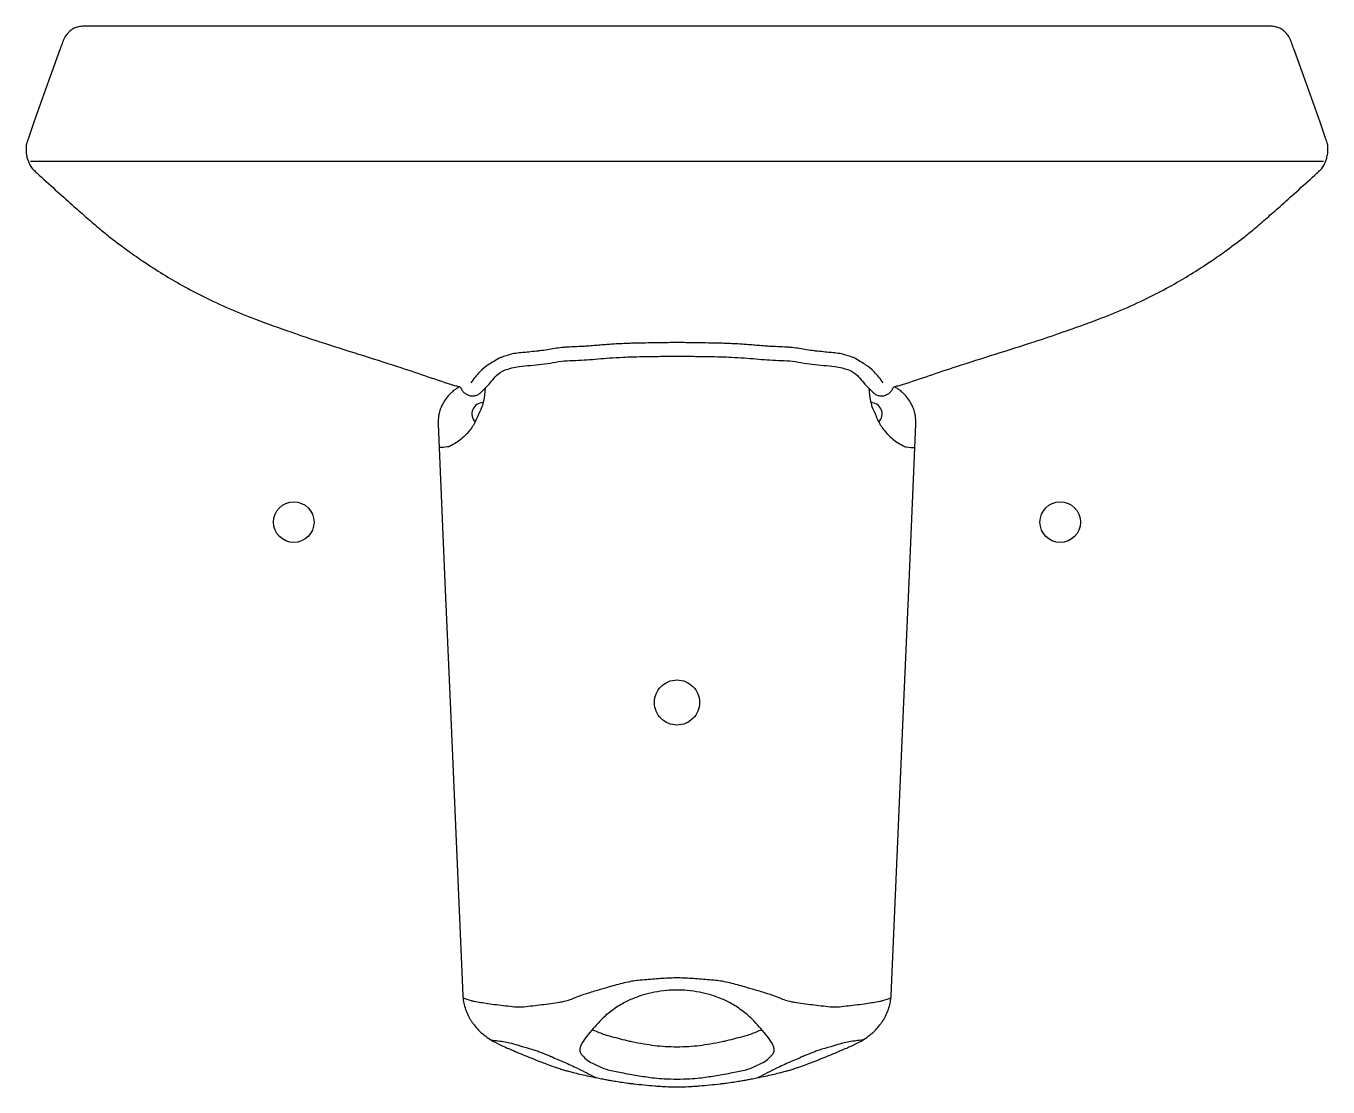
# Model space of a CAD drawing. Extents: x -832.536 to -831.958, y 508.266 to 508.736.
import ezdxf

# ---------------------------------------------------------------- set-up
doc = ezdxf.new("R2010")
doc.units = 0
doc.header["$LTSCALE"] = 50
doc.header["$MEASUREMENT"] = 0
doc.linetypes.add('HIDDEN', pattern=[0.375, 0.25, -0.125])
doc.layers.add('A-PECAS', color=2, linetype='CONTINUOUS')
doc.layers.add('ESC1-50', color=1, linetype='CONTINUOUS')

# ---------------------------------------------------------------- blocks, each defined once
blk = doc.blocks.new('L81C81-F')
at = {"layer": 'A-PECAS'}
blk.add_lwpolyline([(0, 0.8), (-0.0515, 0.8), (-0.13227, 0.8), (-0.21199, 0.8), (-0.26296, 0.8, 0.045614), (-0.26437, 0.79987, 0.029042), (-0.26653, 0.79934, 0.067376), (-0.26825, 0.79855, 0.059162), (-0.26993, 0.79718, 0.036838), (-0.2714, 0.79541, 0.064745), (-0.27201, 0.79425, 0.00213), (-0.27294, 0.79176, 0.002089), (-0.27387, 0.78921), (-0.2786, 0.776), (-0.28529, 0.75733, 0.00487), (-0.28773, 0.75031, 0.013206), (-0.28854, 0.74769, 0.054668), (-0.28873, 0.74652, 0.028809), (-0.28872, 0.74428, 0.031362), (-0.28854, 0.74283, 0.02458), (-0.2881, 0.74103, 0.051955), (-0.28691, 0.73813, 0.076735), (-0.28563, 0.73643, 0.004029), (-0.28422, 0.73508, 0.004307), (-0.28289, 0.73385, 0.001274), (-0.27477, 0.7265, 0.001431), (-0.2675, 0.72, 0.002832), (-0.26176, 0.71495, 0.002848), (-0.256, 0.71, 0.012165), (-0.25142, 0.70629, 0.006823), (-0.243, 0.7, 0.010101), (-0.23661, 0.69555, 0.007675), (-0.228, 0.69, 0.012552), (-0.21948, 0.68499, 0.011576), (-0.21, 0.68, 0.012668), (-0.19832, 0.67456, 0.013378), (-0.187, 0.67, 0.00479), (-0.1713, 0.66432, 0.005921), (-0.1585, 0.66, 0.002561), (-0.14125, 0.6545, -0.002818), (-0.124, 0.649, -0.003732), (-0.112, 0.645, 0.003212), (-0.1, 0.641, 0.024103), (-0.09817, 0.6405, -0.071001), (-0.09635, 0.64, -0.229708), (-0.09578, 0.63935, 0.129768), (-0.09506, 0.63807, 0.040582), (-0.0939, 0.63707, 0.047847), (-0.09279, 0.6364, 0.075024), (-0.0914, 0.63598, 0.078333), (-0.09, 0.636, 0.061532), (-0.0884, 0.63648, 0.081137), (-0.08733, 0.63718, 0.011108), (-0.08651, 0.63796, 0.004408), (-0.0845, 0.64, 0.018214), (-0.08225, 0.6425, -0.024226), (-0.08, 0.645, -0.102616), (-0.0765, 0.64732, -0.063749), (-0.07, 0.649, -0.013094), (-0.065, 0.6495, 0.018118), (-0.06, 0.65, 0.006495), (-0.055, 0.65075, -0.03091), (-0.05, 0.6515, -0.018568), (-0.045, 0.65175, 0.011464), (-0.04, 0.652, 0.003473), (-0.035, 0.6524, -0.007464), (-0.03, 0.6528, -0.003736), (-0.024, 0.65315, -0.005613), (-0.02, 0.6533, -0.001877), (-0.01556, 0.65341, -0.001499), (-0.01, 0.6535, -0.001), (-0.00286, 0.65359, -0.0025), (0, 0.6536, -0.0025), (0.00286, 0.65359, -0.001), (0.01, 0.6535, -0.001499), (0.01556, 0.65341, -0.001877), (0.02, 0.6533, -0.005613), (0.024, 0.65315, -0.003736), (0.03, 0.6528, -0.007464), (0.035, 0.6524, 0.003473), (0.04, 0.652, 0.011464), (0.045, 0.65175, -0.018568), (0.05, 0.6515, -0.03091), (0.055, 0.65075, 0.006495), (0.06, 0.65, 0.018118), (0.065, 0.6495, -0.013094), (0.07, 0.649, -0.063749), (0.0765, 0.64732, -0.102616), (0.08, 0.645, -0.024226), (0.08225, 0.6425, 0.018214), (0.0845, 0.64, 0.004408), (0.08651, 0.63796, 0.011108), (0.08733, 0.63718, 0.081137), (0.0884, 0.63648, 0.061532), (0.09, 0.636, 0.078333), (0.0914, 0.63598, 0.075024), (0.09279, 0.6364, 0.047847), (0.0939, 0.63707, 0.040582), (0.09506, 0.63807, 0.129768), (0.09578, 0.63935, -0.229708), (0.09635, 0.64, -0.071001), (0.09817, 0.6405, 0.024103), (0.1, 0.641, 0.003212), (0.112, 0.645, -0.003732), (0.124, 0.649, -0.002818), (0.14125, 0.6545, 0.002561), (0.1585, 0.66, 0.005921), (0.1713, 0.66432, 0.00479), (0.187, 0.67, 0.013378), (0.19832, 0.67456, 0.012668), (0.21, 0.68, 0.011576), (0.21948, 0.68499, 0.012552), (0.228, 0.69, 0.007675), (0.23661, 0.69555, 0.010101), (0.243, 0.7, 0.006823), (0.25142, 0.70629, 0.012165), (0.256, 0.71, 0.002848), (0.26176, 0.71495, 0.002832), (0.2675, 0.72, 0.001431), (0.27477, 0.7265, 0.001274), (0.28289, 0.73385, 0.004307), (0.28422, 0.73508, 0.004029), (0.28563, 0.73643, 0.076735), (0.28691, 0.73813, 0.051955), (0.2881, 0.74103, 0.02458), (0.28854, 0.74283, 0.031362), (0.28872, 0.74428, 0.028809), (0.28873, 0.74652, 0.054668), (0.28854, 0.74769, 0.013206), (0.28773, 0.75031, 0.00487), (0.28529, 0.75733), (0.2786, 0.776), (0.27387, 0.78921, 0.002089), (0.27294, 0.79176, 0.00213), (0.27201, 0.79425, 0.064745), (0.2714, 0.79541, 0.036838), (0.26993, 0.79718, 0.059162), (0.26825, 0.79855, 0.067376), (0.26653, 0.79934, 0.029042), (0.26437, 0.79987, 0.045614), (0.26296, 0.8), (0.21199, 0.8), (0.13227, 0.8), (0.0515, 0.8)], format="xyb", close=True, dxfattribs=at)
blk.add_lwpolyline([(-0.0964, 0.64002, 0.025745), (-0.09787, 0.6392, 0.035878), (-0.09885, 0.63849, 0.003386), (-0.09961, 0.63784, 0.006543), (-0.1, 0.6375, 0.038795), (-0.10193, 0.63544, 0.036414), (-0.10363, 0.63297, 0.024558), (-0.10446, 0.63137, 0.030014), (-0.105, 0.63, 0.024419), (-0.10559, 0.62781, 0.031082), (-0.10586, 0.62605, 0.008845), (-0.106, 0.62418, 0.024507), (-0.106, 0.6235), (-0.10296, 0.55342), (-0.1005, 0.49675), (-0.095, 0.37, 0.031021), (-0.09478, 0.36794, 0.023543), (-0.0942, 0.36527, 0.033518), (-0.09328, 0.36256, 0.033537), (-0.092, 0.36, 0.003544), (-0.09138, 0.35896, 0.009307), (-0.09114, 0.35857, 0.011229), (-0.09086, 0.35817, 0.003823), (-0.09, 0.357, 0.034697), (-0.08804, 0.35472, 0.031022), (-0.08553, 0.35249, 0.02615), (-0.08278, 0.35054, 0.02779), (-0.08, 0.349, 0.003703), (-0.07628, 0.34723, 0.006982), (-0.07429, 0.34634, 0.00087), (-0.07086, 0.34486, 0.003493), (-0.07, 0.3445, 0.001801), (-0.06661, 0.34312, 0.001733), (-0.06309, 0.34171, 0.000798), (-0.06167, 0.34115, 0.000682), (-0.06, 0.3405, 0.004797), (-0.05734, 0.3395, 0.003878), (-0.05404, 0.33831, 0.005424), (-0.05198, 0.33762, 0.005678), (-0.05, 0.337, 0.005785), (-0.04808, 0.33645, 0.005492), (-0.04604, 0.33591, 0.004299), (-0.04315, 0.33521, 0.003957), (-0.04, 0.3345, 0.001991), (-0.03645, 0.33375, 0.00297), (-0.03407, 0.33326, 0.002068), (-0.03187, 0.33284, 0.002447), (-0.03, 0.3325, 0.003617), (-0.02774, 0.33212, 0.003026), (-0.02503, 0.33169, 0.003092), (-0.02179, 0.33123, 0.005621), (-0.02, 0.331, 0.000532), (-0.0197, 0.33097, 0.00029), (-0.01914, 0.3309, 0.003107), (-0.01457, 0.33042, 0.003114), (-0.01, 0.33, 0.003099), (-0.00897, 0.32992, 0.001334), (-0.00657, 0.32975, 0.007689), (-0.00296, 0.32956, 0.009389), (0, 0.3295, 0.009389), (0.00296, 0.32956, 0.007689), (0.00657, 0.32975, 0.001334), (0.00897, 0.32992, 0.003099), (0.01, 0.33, 0.003114), (0.01457, 0.33042, 0.003107), (0.01914, 0.3309, 0.00029), (0.0197, 0.33097, 0.000532), (0.02, 0.331, 0.005621), (0.02179, 0.33123, 0.003092), (0.02503, 0.33169, 0.003026), (0.02774, 0.33212, 0.003617), (0.03, 0.3325, 0.002447), (0.03187, 0.33284, 0.002068), (0.03407, 0.33326, 0.00297), (0.03645, 0.33375, 0.001991), (0.04, 0.3345, 0.003957), (0.04315, 0.33521, 0.004299), (0.04604, 0.33591, 0.005492), (0.04808, 0.33645, 0.005785), (0.05, 0.337, 0.005678), (0.05198, 0.33762, 0.005424), (0.05404, 0.33831, 0.003878), (0.05734, 0.3395, 0.004797), (0.06, 0.3405, 0.000682), (0.06167, 0.34115, 0.000798), (0.06309, 0.34171, 0.001733), (0.06661, 0.34312, 0.001801), (0.07, 0.3445, 0.003493), (0.07086, 0.34486, 0.00087), (0.07429, 0.34634, 0.006982), (0.07628, 0.34723, 0.003703), (0.08, 0.349, 0.02779), (0.08278, 0.35054, 0.02615), (0.08553, 0.35249, 0.031022), (0.08804, 0.35472, 0.034697), (0.09, 0.357, 0.003823), (0.09086, 0.35817, 0.011229), (0.09114, 0.35857, 0.009307), (0.09138, 0.35896, 0.003544), (0.092, 0.36, 0.033537), (0.09328, 0.36256, 0.033518), (0.0942, 0.36527, 0.023543), (0.09478, 0.36794, 0.031021), (0.095, 0.37), (0.1005, 0.49675), (0.10296, 0.55342), (0.106, 0.6235, 0.024507), (0.106, 0.62418, 0.008845), (0.10586, 0.62605, 0.031082), (0.10559, 0.62781, 0.024419), (0.105, 0.63, 0.030014), (0.10446, 0.63137, 0.024558), (0.10363, 0.63297, 0.036414), (0.10193, 0.63544, 0.038795), (0.1, 0.6375, 0.006543), (0.09961, 0.63784, 0.003386), (0.09885, 0.63849, 0.035878), (0.09787, 0.6392, 0.025745), (0.0964, 0.64002)], format="xyb", dxfattribs=at)
at = {"layer": 'ESC1-50'}
blk.add_lwpolyline([(0.28676, 0.74), (0, 0.74), (-0.28676, 0.74)], dxfattribs=at)
for points in [[(0.0915, 0.64173, 0.040753), (0.08743, 0.64666, 0.056166), (0.08384, 0.64961, 0.00957), (0.07915, 0.65253, 0.042679), (0.07803, 0.65307, 0.0283), (0.0739, 0.65439, 0.038447), (0.07075, 0.65495, 0.001055), (0.06788, 0.65523, -0.002001), (0.06501, 0.65551, -0.000255), (0.0614, 0.65588, -0.001556), (0.06081, 0.65594, -0.023983), (0.05751, 0.65647, 0.006768), (0.05421, 0.65699, 0.002717), (0.05112, 0.65742, 0.014216), (0.05052, 0.65748, 0.00534), (0.04965, 0.65753, 0.001193), (0.04573, 0.65774, 0.001165), (0.04308, 0.65786, -0.01067), (0.04044, 0.65798, -0.006638), (0.03752, 0.65822, 0.001409), (0.0346, 0.65846, 0.000293), (0.03171, 0.65869, 0.000644), (0.03039, 0.65879, 0.004363), (0.02786, 0.65895, 0.003102), (0.0243, 0.65914, 0.001573), (0.02141, 0.65926, 0.003668), (0.02017, 0.6593, 0.000077), (0.01992, 0.6593, 0.000112), (0.01975, 0.65931, 0.000863), (0.01529, 0.6594, 0.000744), (0.01012, 0.6595, 0.000505), (0.00891, 0.65952, 0.000273), (0.00666, 0.65955, 0.001571), (0.00304, 0.65959, 0.00187), (0, 0.6596, 0.00187), (-0.00304, 0.65959, 0.001571), (-0.00666, 0.65955, 0.000273), (-0.00891, 0.65952, 0.000505), (-0.01012, 0.6595, 0.000744), (-0.01529, 0.6594, 0.000863), (-0.01975, 0.65931, 0.000112), (-0.01992, 0.6593, 0.000077), (-0.02017, 0.6593, 0.003668), (-0.02141, 0.65926, 0.001573), (-0.0243, 0.65914, 0.003102), (-0.02786, 0.65895, 0.004363), (-0.03039, 0.65879, 0.000644), (-0.03171, 0.65869, 0.000293), (-0.0346, 0.65846, 0.001409), (-0.03752, 0.65822, -0.006638), (-0.04044, 0.65798, -0.01067), (-0.04308, 0.65786, 0.001165), (-0.04573, 0.65774, 0.001193), (-0.04965, 0.65753, 0.00534), (-0.05052, 0.65748, 0.014216), (-0.05112, 0.65742, 0.002717), (-0.05421, 0.65699, 0.006768), (-0.05751, 0.65647, -0.023983), (-0.06081, 0.65594, -0.001556), (-0.0614, 0.65588, -0.000255), (-0.06501, 0.65551, -0.002001), (-0.06788, 0.65523, 0.001055), (-0.07075, 0.65495, 0.038447), (-0.0739, 0.65439, 0.0283), (-0.07803, 0.65307, 0.042679), (-0.07915, 0.65253, 0.00957), (-0.08384, 0.64961, 0.056166), (-0.08743, 0.64666, 0.040753), (-0.0915, 0.64173)], [(-0.08512, 0.63936, -0.033371), (-0.08587, 0.63364, -0.051665), (-0.087, 0.63, -0.007134), (-0.08931, 0.6248, -0.0276), (-0.09, 0.6235, -0.01937), (-0.09081, 0.62227, -0.010013), (-0.0925, 0.62, -0.059007), (-0.09524, 0.61722, -0.040016), (-0.1, 0.614, -0.087626), (-0.10187, 0.61334, -0.04674), (-0.10555, 0.61308)], [(0.08512, 0.63936, 0.033371), (0.08587, 0.63364, 0.051665), (0.087, 0.63, 0.007134), (0.08931, 0.6248, 0.0276), (0.09, 0.6235, 0.01937), (0.09081, 0.62227, 0.010013), (0.0925, 0.62, 0.059007), (0.09524, 0.61722, 0.040016), (0.1, 0.614, 0.087626), (0.10187, 0.61334, 0.04674), (0.10555, 0.61308)], [(-0.09494, 0.36915, 0.014683), (-0.09137, 0.36784, 0.039484), (-0.09, 0.3675, 0.003752), (-0.08396, 0.36655, 0.005739), (-0.08, 0.366, 0.006567), (-0.07209, 0.3651, 0.024922), (-0.07, 0.365, 0.024922), (-0.06797, 0.3651, 0.006315), (-0.06, 0.366, 0.00599), (-0.05199, 0.3671, 0.023926), (-0.05, 0.3675, 0.046082), (-0.045, 0.36925, -0.018159), (-0.04, 0.371, -0.002226), (-0.03444, 0.37269, -0.002791), (-0.03, 0.374, -0.008829), (-0.02335, 0.37579, -0.017785), (-0.02, 0.3765, -0.018546), (-0.01717, 0.37689, -0.00737), (-0.01, 0.3775, -0.005058), (-0.00289, 0.37793, -0.01249), (0, 0.378, -0.01249), (0.00289, 0.37793, -0.005058), (0.01, 0.3775, -0.00737), (0.01717, 0.37689, -0.018546), (0.02, 0.3765, -0.017785), (0.02335, 0.37579, -0.008829), (0.03, 0.374, -0.002791), (0.03444, 0.37269, -0.002226), (0.04, 0.371, -0.018159), (0.045, 0.36925, 0.046082), (0.05, 0.3675, 0.023926), (0.05199, 0.3671, 0.00599), (0.06, 0.366, 0.006315), (0.06797, 0.3651, 0.024922), (0.07, 0.365, 0.024922), (0.07209, 0.3651, 0.006567), (0.08, 0.366, 0.005739), (0.08396, 0.36655, 0.003752), (0.09, 0.3675, 0.039484), (0.09137, 0.36784, 0.014683), (0.09494, 0.36915)], [(0.03764, 0.35487, -0.012569), (0.03254, 0.35281, -0.025951), (0.03, 0.352, -0.002503), (0.02203, 0.34997, -0.00988), (0.02, 0.3495, -0.009268), (0.01467, 0.34849, -0.010659), (0.01, 0.3478, -0.016459), (0.00524, 0.34736, -0.014983), (0, 0.3472, -0.014983), (-0.00524, 0.34736, -0.016459), (-0.01, 0.3478, -0.010659), (-0.01467, 0.34849, -0.009268), (-0.02, 0.3495, -0.00988), (-0.02203, 0.34997, -0.002503), (-0.03, 0.352, -0.025951), (-0.03254, 0.35281, -0.012569), (-0.03764, 0.35487)], [(-0.08242, 0.35031, -0.014191), (-0.07628, 0.34951, -0.030391), (-0.07345, 0.34889, -0.003893), (-0.06302, 0.34581, -0.02138), (-0.06115, 0.34515, -0.001354), (-0.05758, 0.34372, -0.003085), (-0.05603, 0.34307, -0.001952), (-0.05573, 0.34295, -0.000102), (-0.05, 0.34049, -0.012021), (-0.04413, 0.33779, -0.00853), (-0.03601, 0.33366)], [(0.08242, 0.35031, 0.014191), (0.07628, 0.34951, 0.030391), (0.07345, 0.34889, 0.003893), (0.06302, 0.34581, 0.02138), (0.06115, 0.34515, 0.001354), (0.05758, 0.34372, 0.003085), (0.05603, 0.34307, 0.001952), (0.05573, 0.34295, 0.000102), (0.05, 0.34049, 0.012021), (0.04413, 0.33779, 0.00853), (0.03601, 0.33366)]]:
    blk.add_lwpolyline(points, format="xyb", dxfattribs=at)
blk.add_lwpolyline([(0, 0.333, 0.01249), (0.00571, 0.33314, 0.016594), (0.01, 0.3335, 0.008141), (0.01343, 0.33396, 0.004241), (0.02, 0.335, 0.007886), (0.02388, 0.33571, 0.004968), (0.03, 0.337, 0.040832), (0.03247, 0.33776, 0.019159), (0.0375, 0.34, 0.112393), (0.04245, 0.34401, 0.246911), (0.043, 0.347, 0.059599), (0.04216, 0.34888, 0.032313), (0.04, 0.352, 0.022851), (0.03422, 0.35866, 0.035362), (0.03, 0.3625, 0.032005), (0.02478, 0.3661, 0.037975), (0.02, 0.3685, 0.024289), (0.01481, 0.37034, 0.02705), (0.01, 0.3715, 0.020907), (0.00458, 0.37227, 0.024922), (0, 0.3725, 0.024922), (-0.00458, 0.37227, 0.020907), (-0.01, 0.3715, 0.02705), (-0.01481, 0.37034, 0.024289), (-0.02, 0.3685, 0.037975), (-0.02478, 0.3661, 0.032005), (-0.03, 0.3625, 0.035362), (-0.03422, 0.35866, 0.022851), (-0.04, 0.352, 0.032313), (-0.04216, 0.34888, 0.059599), (-0.043, 0.347, 0.246911), (-0.04245, 0.34401, 0.112393), (-0.0375, 0.34, 0.019159), (-0.03247, 0.33776, 0.040832), (-0.03, 0.337, 0.004968), (-0.02388, 0.33571, 0.007886), (-0.02, 0.335, 0.004241), (-0.01343, 0.33396, 0.008141), (-0.01, 0.3335, 0.016594), (-0.00571, 0.33314, 0.01249)], format="xyb", close=True, dxfattribs=at)
for centre in [(-0.17, 0.58), (0.17, 0.58)]:
    blk.add_circle(centre, 0.009, dxfattribs=at)
at = {"layer": 'ESC1-50', "linetype": 'HIDDEN'}
blk.add_circle((0, 0.5), 0.01, dxfattribs=at)
at = {"layer": 'ESC1-50'}
for centre, start, end in [((-0.086, 0.628), 90.13138, 225.69482), ((0.086, 0.628), 314.30518, 89.86862)]:
    blk.add_arc(centre, 0.005, start, end, dxfattribs=at)

msp = doc.modelspace()

# ---------------------------------------------------------------- block references
at = {"layer": 'A-PECAS'}
msp.add_blockref('L81C81-F', (-832.24714, 507.93634), dxfattribs=at)

doc.saveas('drawing.dxf')
